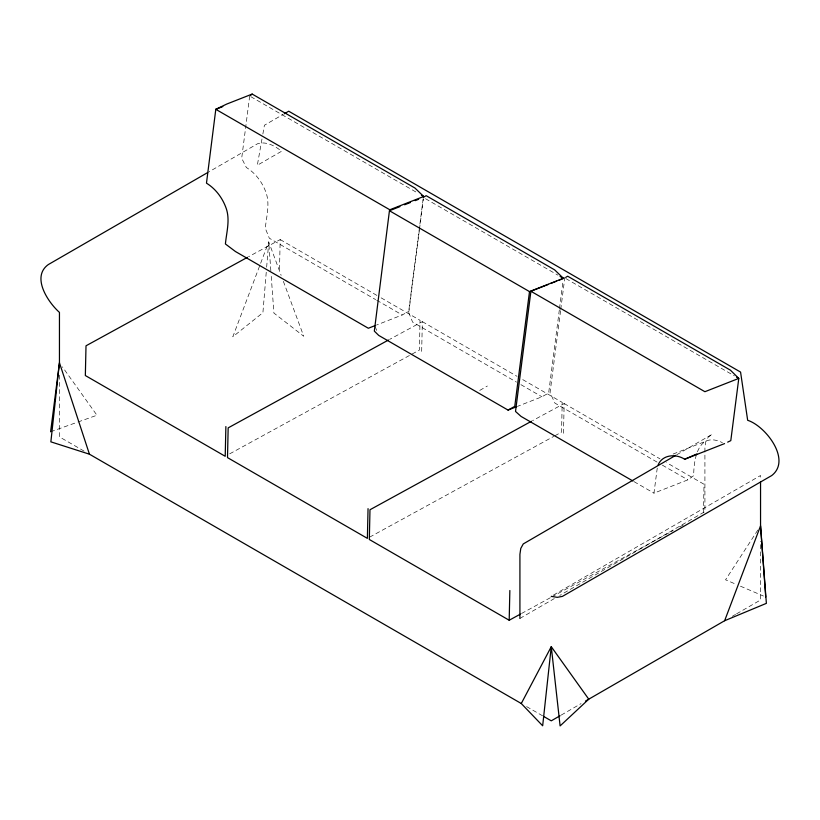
<?xml version="1.0" encoding="UTF-8"?>
<svg xmlns="http://www.w3.org/2000/svg" width="820" height="820" viewBox="0 0 820 820"><rect width="100%" height="100%" fill="white"/><g stroke="black" fill="none" stroke-linecap="round" stroke-linejoin="round"><path stroke-width="0.61" stroke-dasharray="4.1 3.07" d="M279.517 269.308L280.184 239.563L248.552 256.721M421.675 351.38L422.341 321.645L389.592 339.408M563.494 433.257L564.16 403.522L532.528 420.68M703.396 512.777L704.031 484.271L666.588 462.654M266.244 272.24L262.912 312.686L232.818 336.784L268.734 241.91L281.147 275.346M266.654 267.187L268.734 241.91L271.051 273.675M249.69 96.022L241.695 158.26L246.359 167.505C255.819 173.338 262.656 182.706 266.223 193.141C270.036 204.662 266.397 216.664 265.29 228.308L269.339 238.23L375.652 299.618M423.161 198.707L408.585 312.205L412.624 322.127L516.508 382.11M419.317 230.533L408.954 311.252L402.231 314.962L376.523 325.048M419.481 229.272L423.366 199.004M559.342 309.837L548.652 393.067L541.928 396.788L517.389 406.412M559.496 308.576L563.063 280.829M560.572 310.729L550.046 392.708L554.955 403.132L657.947 462.593M560.736 309.468L564.621 279.21M261.98 139L257.326 165.261L281.629 151.239C274.977 145.97 266.295 140.958 257.572 143.756L208.854 171.882M262.871 133.998L264.419 125.234L283.197 114.4M657.25 468.077L653.96 493.148L687.847 479.854L693.699 475.651C693.72 458.113 698.62 430.992 722.379 442.656M757.803 530.079L725.546 579.791L735.878 584.219M479.761 390.412L487.367 386.025M676.756 454.751L712.211 434.282L708.255 437.121L705.764 441.652L704.913 447.556L704.913 511.629L559.804 595.412M553.479 595.064L760.55 475.508L760.55 479.29M519.921 618.434L554.258 598.61M561.188 715.101L581.042 703.632M732.25 616.332L735.519 614.447M736.606 613.821L760.55 599.994L760.55 541.19M229.702 453.839L419.389 350.058L420.055 320.323L380.408 297.434M369.625 537.141L553.695 436.435M554.812 435.82L561.546 432.13L562.212 402.394L521.469 378.871M521.54 613.493L550.722 597.524M551.839 596.909L673.056 530.591M679.79 526.911L683.162 525.066M673.117 454.044L705.969 441.16M50.614 431.781L76.752 422.443M77.941 422.023L96.944 415.238L62.392 366.858M740.47 586.187L763.43 596.027M250.797 96.668L415.935 192.003M565.892 278.585L734.351 375.847M425.529 198.717L557.877 275.13M280.184 239.563L379.301 296.799M422.341 321.645L517.061 376.329M564.16 403.522L659.977 458.841M376.759 300.253L402.231 314.962M662.375 465.155L687.847 479.854M520.925 384.662L541.928 396.788M634.034 481.647L653.96 493.148M84.081 451.102L59.45 436.886L59.45 374.248M526.635 706.604L542.697 715.88M375.15 326.606L376.944 331.013M283.361 281.321L303.738 336.261L273.911 313.066L271.143 274.946"/><path stroke-width="1.23" d="M225.879 426.554L225.213 456.289L85.341 375.539L86.008 345.804L247.435 257.337M368.047 508.636L367.38 538.371L227.499 457.611L228.165 427.876L388.465 340.023M531.411 421.285L369.984 509.753L369.318 539.488L509.189 620.248L509.855 590.513M50.614 431.781L59.45 362.737L59.45 312.399C47.898 302.129 31.139 276.883 48.288 264.583L207.747 172.518M399.955 206.609L389.438 210.74L374.33 331.106L378.748 335.431L508.041 410.082L516.221 406.874M562.223 278.769L529.505 291.602L514.765 406.361L508.041 410.082M548.426 284.366L530.899 291.243L515.513 411.445L521.069 416.427L632.927 481.002M585.449 701.09L724.634 620.73L760.55 525.856L760.55 481.801M521.284 703.519L551.265 646.683L588.76 699.183L560.101 725.925L551.265 646.683L542.666 725.792L521.284 703.519L89.431 454.188L50.86 441.847L59.45 362.737L89.431 454.188M658.111 464.909C662.509 454.423 676.08 453.624 684.669 459.251L724.562 443.599M250.52 95.376L252.191 94.074L414.93 188.026L423.694 196.482L389.808 209.776L215.803 109.316L206.476 183.157C215.926 188.989 222.763 198.358 226.34 208.792C230.143 220.313 226.515 232.316 225.408 243.96L235.453 251.525L368.344 328.256L375.355 325.499M423.325 197.446L426.144 195.672L554.627 269.852L563.391 278.308L560.08 276.401M565.739 277.365L567.655 276.207L730.394 370.158L738.789 378.409L730.794 440.637L727.678 442.123M284.294 113.765L288.712 111.212L740.573 372.085L747.666 420.301C765.614 426.021 791.833 460.03 771.712 475.559L562.428 596.386L557.262 597.339L551.265 596.345M675.649 455.387L523.262 543.926L520.772 548.457L519.921 554.361L519.921 618.434M560.08 715.737L551.265 720.831L543.762 716.495M509.189 620.248L520.413 614.108M684.669 459.251L696.918 453.942M724.634 620.73L766.372 603.356L760.55 525.856L765.726 597.011M252.191 94.074L226.668 104.089L215.803 109.316L222.814 106.569M404.629 204.774L410.471 202.489M415.145 200.654L418.651 199.28M550.763 283.443L556.606 281.157M558.943 280.235L564.785 277.949M421.47 195.201L423.694 196.482M736.575 377.128L738.789 378.409L704.903 391.704L530.899 291.243M389.438 210.74L529.505 291.602"/></g></svg>
